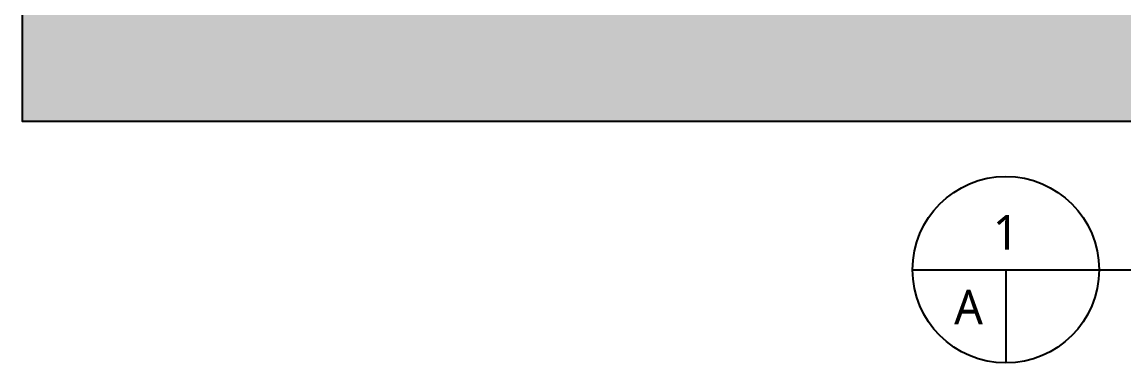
# Model space of a CAD drawing. Header units: millimetres. Extents: x 81033 to 452328, y -17390 to 42241.
# Drawn here: x 336428 to 345024, y -8701 to -6043 of the extents above; entities that cross this region are included whole.
import ezdxf
from ezdxf.enums import TextEntityAlignment as Align

# ---------------------------------------------------------------- set-up
doc = ezdxf.new("R2010")
doc.units = ezdxf.units.MM
doc.header["$LTSCALE"] = 100
doc.header["$MEASUREMENT"] = 0
doc.layers.get('Defpoints').update_dxf_attribs({"color": 171, "linetype": 'CONTINUOUS'})
for name, color, linetype in [('HAT 254', 254, 'CONTINUOUS'), ('SYM', 7, 'CONTINUOUS'), ('TEXT', 3, 'CONTINUOUS')]:
    doc.layers.add(name, color=color, linetype=linetype)
doc.styles.add('나눔바른고딕', font='NanumBarunGothic.ttf')

msp = doc.modelspace()

# ---------------------------------------------------------------- hatches: boundary and pattern name
at = {"layer": 'HAT 254', "ltscale": 1000}
h = msp.add_hatch(color=256, dxfattribs=at)
h.dxf.hatch_style = 1
h.paths.add_polyline_path([(360189.9, 12954.1), (357316.1, 12954.1), (357316.1, -236.1), (357341.1, -236.1), (357341.1, -296.1), (355881.1, -296.1), (355881.1, -1556.1), (355941.1, -1556.1), (355941.1, -1616.1), (344881.1, -1616.1), (344881.1, -4056.1), (344941.1, -4056.1), (344941.1, -4116.1), (337946.1, -4116.1), (337946.1, -4056.1), (337970.8, 1233.9), (336427.9, 1233.9), (336427.9, -4116.1), (336427.9, -6816.1), (360189.9, -6816.1)])

# ---------------------------------------------------------------- linework, layer by layer
at = {"layer": 'Defpoints', "ltscale": 10000}
msp.add_lwpolyline([(336427.9, 1233.9), (336427.9, -4116.1), (336427.9, -6816.1), (360189.9, -6816.1), (360189.9, 13243.9)], dxfattribs=at)
at = {"layer": 'SYM'}
for p, q in [((343375.6, -7973.5), (351742.7, -7973.5)), ((344102.9, -7973.5), (344102.9, -8700.7))]:
    msp.add_line(p, q, dxfattribs=at)
msp.add_circle((344102.9, -7973.5), 727.3, dxfattribs=at)

# ---------------------------------------------------------------- texts
at = {"layer": 'TEXT', "style": '나눔바른고딕'}
for s, p in [('1', (344102.9, -7682.6)), ('A', (343812, -8264.4))]:
    msp.add_text(s, height=270, dxfattribs=at).set_placement(p, align=Align.MIDDLE)

doc.saveas('drawing.dxf')
